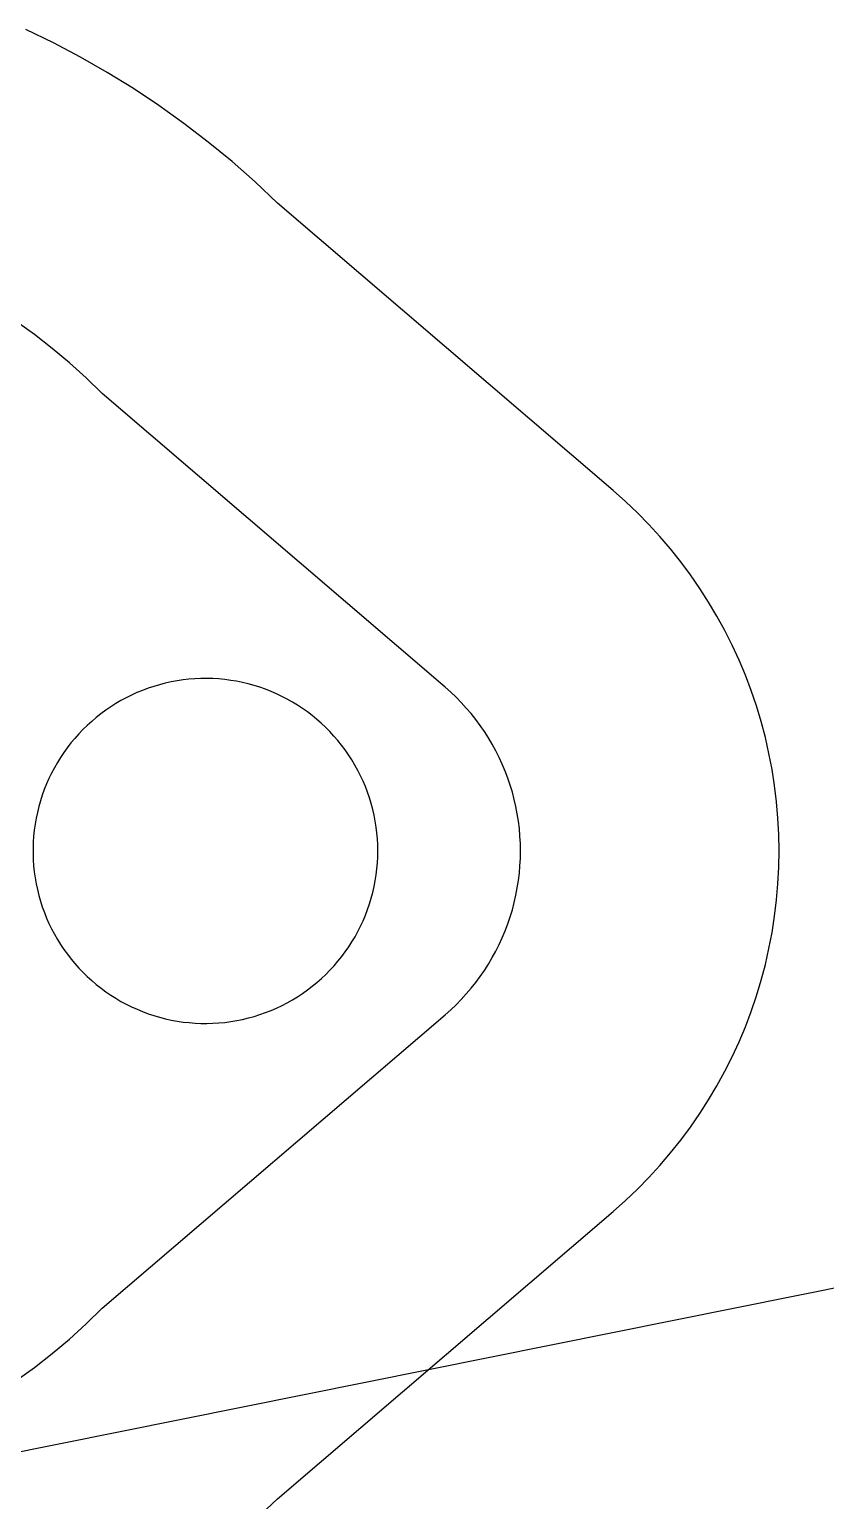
# Model space of a CAD drawing. Header units: millimetres. Extents: x 586 to 986, y -25 to 475.
# Drawn here: x 927.26 to 945.74, y 80.66 to 114.78 of the extents above; entities that cross this region are included whole.
import ezdxf

# ---------------------------------------------------------------- set-up
doc = ezdxf.new("R2010")
doc.units = ezdxf.units.MM
doc.header["$MEASUREMENT"] = 0
doc.layers.add('auxiliares', color=4, linetype='Continuous', true_color=0x00ffff)
doc.layers.add('corte', color=1, linetype='Continuous', true_color=0xff0000)

msp = doc.modelspace()

# ---------------------------------------------------------------- linework, layer by layer
at = {"layer": 'auxiliares'}
for p, q in [((927.821, 114.465), (927.179, 114.776)), ((928.451, 114.133), (927.821, 114.465)), ((929.07, 113.78), (928.451, 114.133)), ((929.676, 113.406), (929.07, 113.78)), ((930.269, 113.011), (929.676, 113.406)), ((930.849, 112.597), (930.269, 113.011)), ((931.414, 112.163), (930.849, 112.597)), ((931.964, 111.71), (931.414, 112.163)), ((932.499, 111.239), (931.964, 111.71)), ((933.017, 110.75), (932.499, 111.239)), ((940.81, 104.081), (933.017, 110.75)), ((941.094, 103.829), (940.81, 104.081)), ((941.369, 103.568), (941.094, 103.829)), ((941.635, 103.297), (941.369, 103.568)), ((941.892, 103.017), (941.635, 103.297)), ((942.139, 102.729), (941.892, 103.017)), ((942.375, 102.432), (942.139, 102.729)), ((942.602, 102.127), (942.375, 102.432)), ((942.817, 101.814), (942.602, 102.127)), ((943.022, 101.495), (942.817, 101.814)), ((943.216, 101.168), (943.022, 101.495)), ((943.398, 100.835), (943.216, 101.168)), ((943.568, 100.496), (943.398, 100.835)), ((943.727, 100.151), (943.568, 100.496)), ((943.874, 99.801), (943.727, 100.151)), ((944.009, 99.446), (943.874, 99.801)), ((944.131, 99.086), (944.009, 99.446)), ((944.241, 98.723), (944.131, 99.086)), ((944.338, 98.356), (944.241, 98.723)), ((944.422, 97.986), (944.338, 98.356)), ((944.494, 97.613), (944.422, 97.986)), ((944.553, 97.238), (944.494, 97.613)), ((944.598, 96.861), (944.553, 97.238)), ((944.631, 96.482), (944.598, 96.861)), ((944.651, 96.103), (944.631, 96.482)), ((944.657, 95.724), (944.651, 96.103)), ((944.651, 95.344), (944.657, 95.724)), ((944.631, 94.965), (944.651, 95.344)), ((944.598, 94.587), (944.631, 94.965)), ((944.553, 94.21), (944.598, 94.587)), ((944.494, 93.835), (944.553, 94.21)), ((944.422, 93.462), (944.494, 93.835)), ((944.338, 93.092), (944.422, 93.462)), ((944.241, 92.725), (944.338, 93.092)), ((944.131, 92.361), (944.241, 92.725)), ((944.009, 92.002), (944.131, 92.361)), ((943.874, 91.647), (944.009, 92.002)), ((943.727, 91.297), (943.874, 91.647)), ((943.568, 90.952), (943.727, 91.297)), ((943.398, 90.613), (943.568, 90.952)), ((943.216, 90.279), (943.398, 90.613)), ((943.022, 89.953), (943.216, 90.279)), ((942.817, 89.633), (943.022, 89.953)), ((942.602, 89.321), (942.817, 89.633)), ((942.375, 89.016), (942.602, 89.321)), ((941.892, 88.43), (942.139, 88.719)), ((942.139, 88.719), (942.375, 89.016)), ((941.635, 88.151), (941.892, 88.43)), ((941.369, 87.88), (941.635, 88.151)), ((941.094, 87.618), (941.369, 87.88)), ((933.017, 80.697), (940.81, 87.366)), ((940.81, 87.366), (941.094, 87.618)), ((948.889, 86.179), (921.449, 80.658)), ((932.499, 80.208), (933.017, 80.697))]:
    msp.add_line(p, q, dxfattribs=at)
at = {"layer": 'corte', "linetype": 'Continuous', "lineweight": 25}
for p, q in [((927.38, 107.699), (926.958, 108.006)), ((927.791, 107.378), (927.38, 107.699)), ((928.191, 107.042), (927.791, 107.378)), ((928.578, 106.693), (928.191, 107.042)), ((928.954, 106.33), (928.578, 106.693)), ((936.908, 99.522), (928.954, 106.33)), ((930.553, 99.644), (930.417, 99.614)), ((930.689, 99.669), (930.553, 99.644)), ((930.827, 99.69), (930.689, 99.669)), ((930.965, 99.705), (930.827, 99.69)), ((931.103, 99.716), (930.965, 99.705)), ((931.242, 99.722), (931.103, 99.716)), ((931.381, 99.724), (931.242, 99.722)), ((931.519, 99.72), (931.381, 99.724)), ((931.658, 99.712), (931.519, 99.72)), ((931.796, 99.698), (931.658, 99.712)), ((931.934, 99.68), (931.796, 99.698)), ((932.071, 99.658), (931.934, 99.68)), ((932.207, 99.63), (932.071, 99.658)), ((932.342, 99.598), (932.207, 99.63)), ((929.633, 99.338), (929.508, 99.276)), ((929.759, 99.395), (929.633, 99.338)), ((929.888, 99.448), (929.759, 99.395)), ((930.018, 99.496), (929.888, 99.448)), ((930.149, 99.54), (930.018, 99.496)), ((930.283, 99.579), (930.149, 99.54)), ((930.417, 99.614), (930.283, 99.579)), ((932.476, 99.561), (932.342, 99.598)), ((932.608, 99.52), (932.476, 99.561)), ((932.739, 99.474), (932.608, 99.52)), ((932.869, 99.423), (932.739, 99.474)), ((932.996, 99.368), (932.869, 99.423)), ((933.122, 99.309), (932.996, 99.368)), ((933.245, 99.245), (933.122, 99.309)), ((937.038, 99.408), (936.908, 99.522)), ((937.163, 99.289), (937.038, 99.408)), ((937.284, 99.166), (937.163, 99.289)), ((929.034, 98.987), (928.923, 98.905)), ((929.149, 99.066), (929.034, 98.987)), ((929.266, 99.14), (929.149, 99.066)), ((929.386, 99.21), (929.266, 99.14)), ((929.508, 99.276), (929.386, 99.21)), ((933.366, 99.177), (933.245, 99.245)), ((933.485, 99.105), (933.366, 99.177)), ((933.601, 99.028), (933.485, 99.105)), ((933.714, 98.948), (933.601, 99.028)), ((933.824, 98.864), (933.714, 98.948)), ((937.4, 99.039), (937.284, 99.166)), ((937.512, 98.908), (937.4, 99.039)), ((928.605, 98.636), (928.506, 98.539)), ((928.708, 98.729), (928.605, 98.636)), ((928.814, 98.819), (928.708, 98.729)), ((928.923, 98.905), (928.814, 98.819)), ((933.932, 98.776), (933.824, 98.864)), ((934.036, 98.685), (933.932, 98.776)), ((934.138, 98.59), (934.036, 98.685)), ((937.62, 98.773), (937.512, 98.908)), ((937.723, 98.634), (937.62, 98.773)), ((937.821, 98.492), (937.723, 98.634)), ((928.317, 98.335), (928.228, 98.228)), ((928.41, 98.439), (928.317, 98.335)), ((928.506, 98.539), (928.41, 98.439)), ((934.235, 98.491), (934.138, 98.59)), ((934.33, 98.389), (934.235, 98.491)), ((934.42, 98.284), (934.33, 98.389)), ((934.507, 98.176), (934.42, 98.284)), ((937.914, 98.347), (937.821, 98.492)), ((938.002, 98.198), (937.914, 98.347)), ((928.062, 98.006), (927.985, 97.89)), ((928.143, 98.118), (928.062, 98.006)), ((928.228, 98.228), (928.143, 98.118)), ((934.591, 98.065), (934.507, 98.176)), ((934.67, 97.951), (934.591, 98.065)), ((934.745, 97.834), (934.67, 97.951)), ((938.085, 98.047), (938.002, 98.198)), ((938.162, 97.893), (938.085, 98.047)), ((927.843, 97.652), (927.778, 97.529)), ((927.912, 97.772), (927.843, 97.652)), ((927.985, 97.89), (927.912, 97.772)), ((934.816, 97.715), (934.745, 97.834)), ((934.883, 97.593), (934.816, 97.715)), ((934.946, 97.469), (934.883, 97.593)), ((938.235, 97.736), (938.162, 97.893)), ((938.301, 97.577), (938.235, 97.736)), ((938.362, 97.415), (938.301, 97.577)), ((927.661, 97.277), (927.609, 97.148)), ((927.717, 97.404), (927.661, 97.277)), ((927.778, 97.529), (927.717, 97.404)), ((935.005, 97.343), (934.946, 97.469)), ((935.059, 97.215), (935.005, 97.343)), ((938.418, 97.252), (938.362, 97.415)), ((938.468, 97.087), (938.418, 97.252)), ((927.562, 97.018), (927.52, 96.886)), ((927.609, 97.148), (927.562, 97.018)), ((935.108, 97.086), (935.059, 97.215)), ((935.153, 96.954), (935.108, 97.086)), ((935.193, 96.822), (935.153, 96.954)), ((938.512, 96.92), (938.468, 97.087)), ((938.55, 96.752), (938.512, 96.92)), ((927.448, 96.617), (927.42, 96.481)), ((927.482, 96.752), (927.448, 96.617)), ((927.52, 96.886), (927.482, 96.752)), ((935.229, 96.687), (935.193, 96.822)), ((935.26, 96.552), (935.229, 96.687)), ((938.583, 96.582), (938.55, 96.752)), ((938.61, 96.412), (938.583, 96.582)), ((927.396, 96.345), (927.376, 96.207)), ((927.42, 96.481), (927.396, 96.345)), ((935.287, 96.416), (935.26, 96.552)), ((935.308, 96.279), (935.287, 96.416)), ((935.325, 96.141), (935.308, 96.279)), ((938.631, 96.241), (938.61, 96.412)), ((938.645, 96.069), (938.631, 96.241)), ((927.352, 95.931), (927.348, 95.792)), ((927.362, 96.069), (927.352, 95.931)), ((927.376, 96.207), (927.362, 96.069)), ((935.337, 96.002), (935.325, 96.141)), ((935.345, 95.864), (935.337, 96.002)), ((938.654, 95.896), (938.645, 96.069)), ((938.657, 95.724), (938.654, 95.896)), ((927.348, 95.792), (927.348, 95.653)), ((927.348, 95.653), (927.353, 95.514)), ((935.338, 95.448), (935.345, 95.586)), ((935.347, 95.725), (935.345, 95.864)), ((935.345, 95.586), (935.347, 95.725)), ((938.645, 95.379), (938.654, 95.551)), ((938.654, 95.551), (938.657, 95.724)), ((927.353, 95.514), (927.362, 95.376)), ((927.362, 95.376), (927.377, 95.238)), ((927.377, 95.238), (927.396, 95.1)), ((935.309, 95.171), (935.326, 95.309)), ((935.326, 95.309), (935.338, 95.448)), ((938.61, 95.036), (938.631, 95.207)), ((938.631, 95.207), (938.645, 95.379)), ((927.396, 95.1), (927.42, 94.963)), ((927.42, 94.963), (927.449, 94.827)), ((935.23, 94.763), (935.261, 94.898)), ((935.261, 94.898), (935.287, 95.034)), ((935.287, 95.034), (935.309, 95.171)), ((938.55, 94.696), (938.583, 94.865)), ((938.583, 94.865), (938.61, 95.036)), ((927.449, 94.827), (927.482, 94.693)), ((927.482, 94.693), (927.52, 94.559)), ((927.52, 94.559), (927.563, 94.427)), ((935.154, 94.495), (935.194, 94.628)), ((935.194, 94.628), (935.23, 94.763)), ((938.468, 94.36), (938.512, 94.527)), ((938.512, 94.527), (938.55, 94.696)), ((927.563, 94.427), (927.61, 94.297)), ((927.61, 94.297), (927.662, 94.168)), ((927.662, 94.168), (927.718, 94.041)), ((935.006, 94.106), (935.06, 94.234)), ((935.06, 94.234), (935.109, 94.364)), ((935.109, 94.364), (935.154, 94.495)), ((938.362, 94.032), (938.418, 94.195)), ((938.418, 94.195), (938.468, 94.36)), ((927.718, 94.041), (927.779, 93.916)), ((927.779, 93.916), (927.844, 93.793)), ((934.818, 93.735), (934.885, 93.857)), ((934.885, 93.857), (934.947, 93.98)), ((934.947, 93.98), (935.006, 94.106)), ((938.235, 93.711), (938.301, 93.871)), ((938.301, 93.871), (938.362, 94.032)), ((927.844, 93.793), (927.913, 93.673)), ((927.913, 93.673), (927.986, 93.555)), ((927.986, 93.555), (928.064, 93.439)), ((934.592, 93.385), (934.671, 93.499)), ((934.671, 93.499), (934.747, 93.616)), ((934.747, 93.616), (934.818, 93.735)), ((938.085, 93.4), (938.162, 93.555)), ((938.162, 93.555), (938.235, 93.711)), ((928.064, 93.439), (928.145, 93.327)), ((928.145, 93.327), (928.23, 93.217)), ((928.23, 93.217), (928.319, 93.11)), ((934.331, 93.06), (934.422, 93.165)), ((934.422, 93.165), (934.509, 93.274)), ((934.509, 93.274), (934.592, 93.385)), ((937.914, 93.101), (938.002, 93.249)), ((938.002, 93.249), (938.085, 93.4)), ((928.319, 93.11), (928.411, 93.007)), ((928.411, 93.007), (928.507, 92.907)), ((928.507, 92.907), (928.607, 92.81)), ((928.607, 92.81), (928.71, 92.716)), ((934.038, 92.764), (934.139, 92.86)), ((934.139, 92.86), (934.237, 92.958)), ((934.237, 92.958), (934.331, 93.06)), ((937.62, 92.675), (937.723, 92.813)), ((937.723, 92.813), (937.821, 92.955)), ((937.821, 92.955), (937.914, 93.101)), ((928.71, 92.716), (928.816, 92.627)), ((928.816, 92.627), (928.925, 92.541)), ((928.925, 92.541), (929.037, 92.459)), ((933.603, 92.42), (933.716, 92.501)), ((933.716, 92.501), (933.827, 92.585)), ((933.827, 92.585), (933.934, 92.673)), ((933.934, 92.673), (934.038, 92.764)), ((937.4, 92.409), (937.512, 92.54)), ((937.512, 92.54), (937.62, 92.675)), ((929.037, 92.459), (929.151, 92.38)), ((929.151, 92.38), (929.269, 92.306)), ((929.269, 92.306), (929.388, 92.236)), ((929.388, 92.236), (929.511, 92.17)), ((929.511, 92.17), (929.635, 92.109)), ((932.998, 92.08), (933.124, 92.14)), ((933.124, 92.14), (933.247, 92.204)), ((933.247, 92.204), (933.368, 92.272)), ((933.368, 92.272), (933.487, 92.344)), ((933.487, 92.344), (933.603, 92.42)), ((937.038, 92.039), (937.163, 92.158)), ((937.163, 92.158), (937.284, 92.281)), ((937.284, 92.281), (937.4, 92.409)), ((928.954, 85.117), (936.908, 91.925)), ((929.635, 92.109), (929.762, 92.051)), ((929.762, 92.051), (929.89, 91.998)), ((929.89, 91.998), (930.02, 91.95)), ((930.02, 91.95), (930.152, 91.906)), ((930.152, 91.906), (930.285, 91.867)), ((930.285, 91.867), (930.42, 91.833)), ((930.42, 91.833), (930.555, 91.803)), ((930.555, 91.803), (930.692, 91.778)), ((930.692, 91.778), (930.829, 91.757)), ((931.936, 91.767), (932.073, 91.79)), ((932.073, 91.79), (932.209, 91.818)), ((932.209, 91.818), (932.344, 91.85)), ((932.344, 91.85), (932.478, 91.887)), ((932.478, 91.887), (932.611, 91.929)), ((932.611, 91.929), (932.742, 91.975)), ((932.742, 91.975), (932.871, 92.025)), ((932.871, 92.025), (932.998, 92.08)), ((936.908, 91.925), (937.038, 92.039)), ((930.829, 91.757), (930.967, 91.742)), ((930.967, 91.742), (931.106, 91.731)), ((931.106, 91.731), (931.244, 91.725)), ((931.244, 91.725), (931.383, 91.724)), ((931.383, 91.724), (931.522, 91.728)), ((931.522, 91.728), (931.661, 91.736)), ((931.661, 91.736), (931.799, 91.749)), ((931.799, 91.749), (931.936, 91.767)), ((928.578, 84.755), (928.954, 85.117)), ((928.191, 84.405), (928.578, 84.755)), ((927.791, 84.07), (928.191, 84.405)), ((927.38, 83.748), (927.791, 84.07)), ((926.958, 83.442), (927.38, 83.748))]:
    msp.add_line(p, q, dxfattribs=at)

doc.saveas('drawing.dxf')
